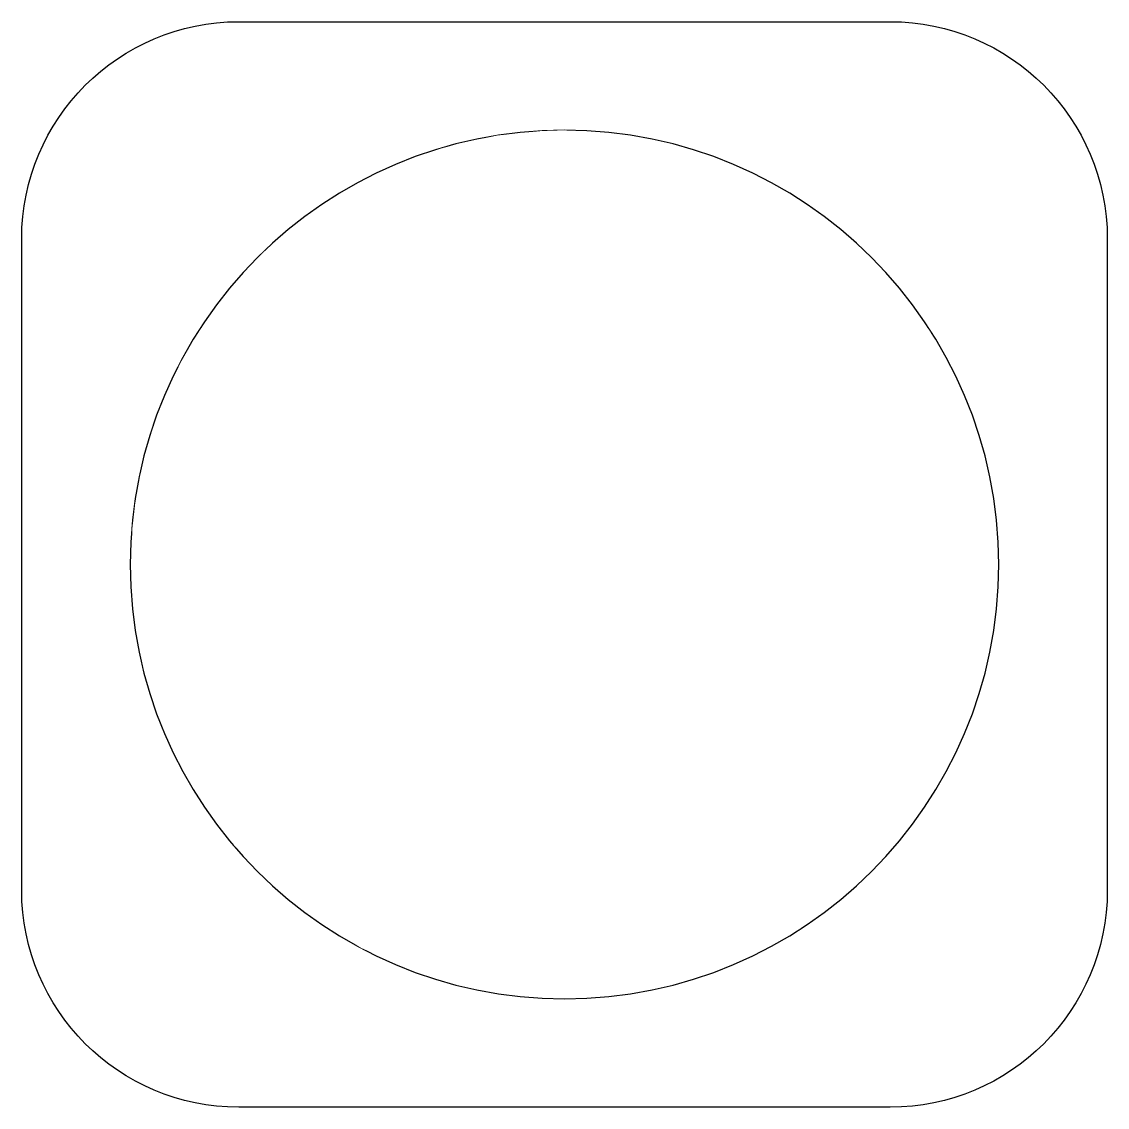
# Model space of a CAD drawing. Header units: millimetres. Extents: x 2795.3196 to 2795.3696, y 1554.1991 to 1554.2491.
import ezdxf

# ---------------------------------------------------------------- set-up
doc = ezdxf.new("R2010")
doc.units = ezdxf.units.MM
doc.layers.add('ELE_Eletrodutos', color=7, linetype='Continuous')

# ---------------------------------------------------------------- blocks, each defined once
blk = doc.blocks.new('Descida eletroduto')
at = {"layer": 'ELE_Eletrodutos', "color": 0}
for p, q in [((329.68058, 194.140285), (329.65058, 194.140285)), ((329.64058, 194.130285), (329.64058, 194.100285)), ((329.69058, 194.100285), (329.69058, 194.130285)), ((329.65058, 194.090285), (329.68058, 194.090285))]:
    blk.add_line(p, q, dxfattribs=at)
at = {"layer": 'ELE_Eletrodutos'}
blk.add_circle((329.66558, 194.115285), 0.02, dxfattribs=at)
at = {"layer": 'ELE_Eletrodutos', "color": 0}
for centre, start, end in [((329.65058, 194.130285), 90, 180), ((329.68058, 194.130285), 0, 90), ((329.65058, 194.100285), 180, 270), ((329.68058, 194.100285), 270, 0)]:
    blk.add_arc(centre, 0.01, start, end, dxfattribs=at)
blk.add_wipeout([(329.66558, 194.135285), (329.666654, 194.135249), (329.667802, 194.135136), (329.668678, 194.135044), (329.669423, 194.134885), (329.670253, 194.134717), (329.671297, 194.134438), (329.672502, 194.134027), (329.67378, 194.133497), (329.674908, 194.132919), (329.67667, 194.131856), (329.677407, 194.131334), (329.678657, 194.130365), (329.679458, 194.129649), (329.680185, 194.12886), (329.68094, 194.127994), (329.681788, 194.126895), (329.682375, 194.12607), (329.682786, 194.125409), (329.683252, 194.124598), (329.683755, 194.123537), (329.684212, 194.12247), (329.684594, 194.12139), (329.684892, 194.120272), (329.685126, 194.119372), (329.685349, 194.118115), (329.685478, 194.116988), (329.685524, 194.115456), (329.685524, 194.114562), (329.685413, 194.113155), (329.685235, 194.111808), (329.684965, 194.110467), (329.684583, 194.109172), (329.684041, 194.107678), (329.683482, 194.106485), (329.682716, 194.105039), (329.681886, 194.103837), (329.680794, 194.102356), (329.679649, 194.101158), (329.678575, 194.100133), (329.677411, 194.099202), (329.676377, 194.098494), (329.674919, 194.097612), (329.67338, 194.096933), (329.671822, 194.096336), (329.670024, 194.095852), (329.6677, 194.09544), (329.665844, 194.095337), (329.663093, 194.095468), (329.660922, 194.09585), (329.659148, 194.096373), (329.657181, 194.097202), (329.654773, 194.098482), (329.653664, 194.09933), (329.651199, 194.101494), (329.64983, 194.103069), (329.648243, 194.105393), (329.646836, 194.108421), (329.646315, 194.110079), (329.645858, 194.112209), (329.645681, 194.113829), (329.645651, 194.115679), (329.645774, 194.117402), (329.646053, 194.119316), (329.646511, 194.121114), (329.64717, 194.122962), (329.647898, 194.124481), (329.648746, 194.126021), (329.650012, 194.127756), (329.652159, 194.129985), (329.654321, 194.131736), (329.657156, 194.133352), (329.659207, 194.134181), (329.662013, 194.134919)])

msp = doc.modelspace()

# ---------------------------------------------------------------- block references
at = {"layer": 'ELE_Eletrodutos', "color": 0, "xscale": -1}
msp.add_blockref('Descida eletroduto', (3125.010153, 1360.108852), dxfattribs=at)

doc.saveas('drawing.dxf')
